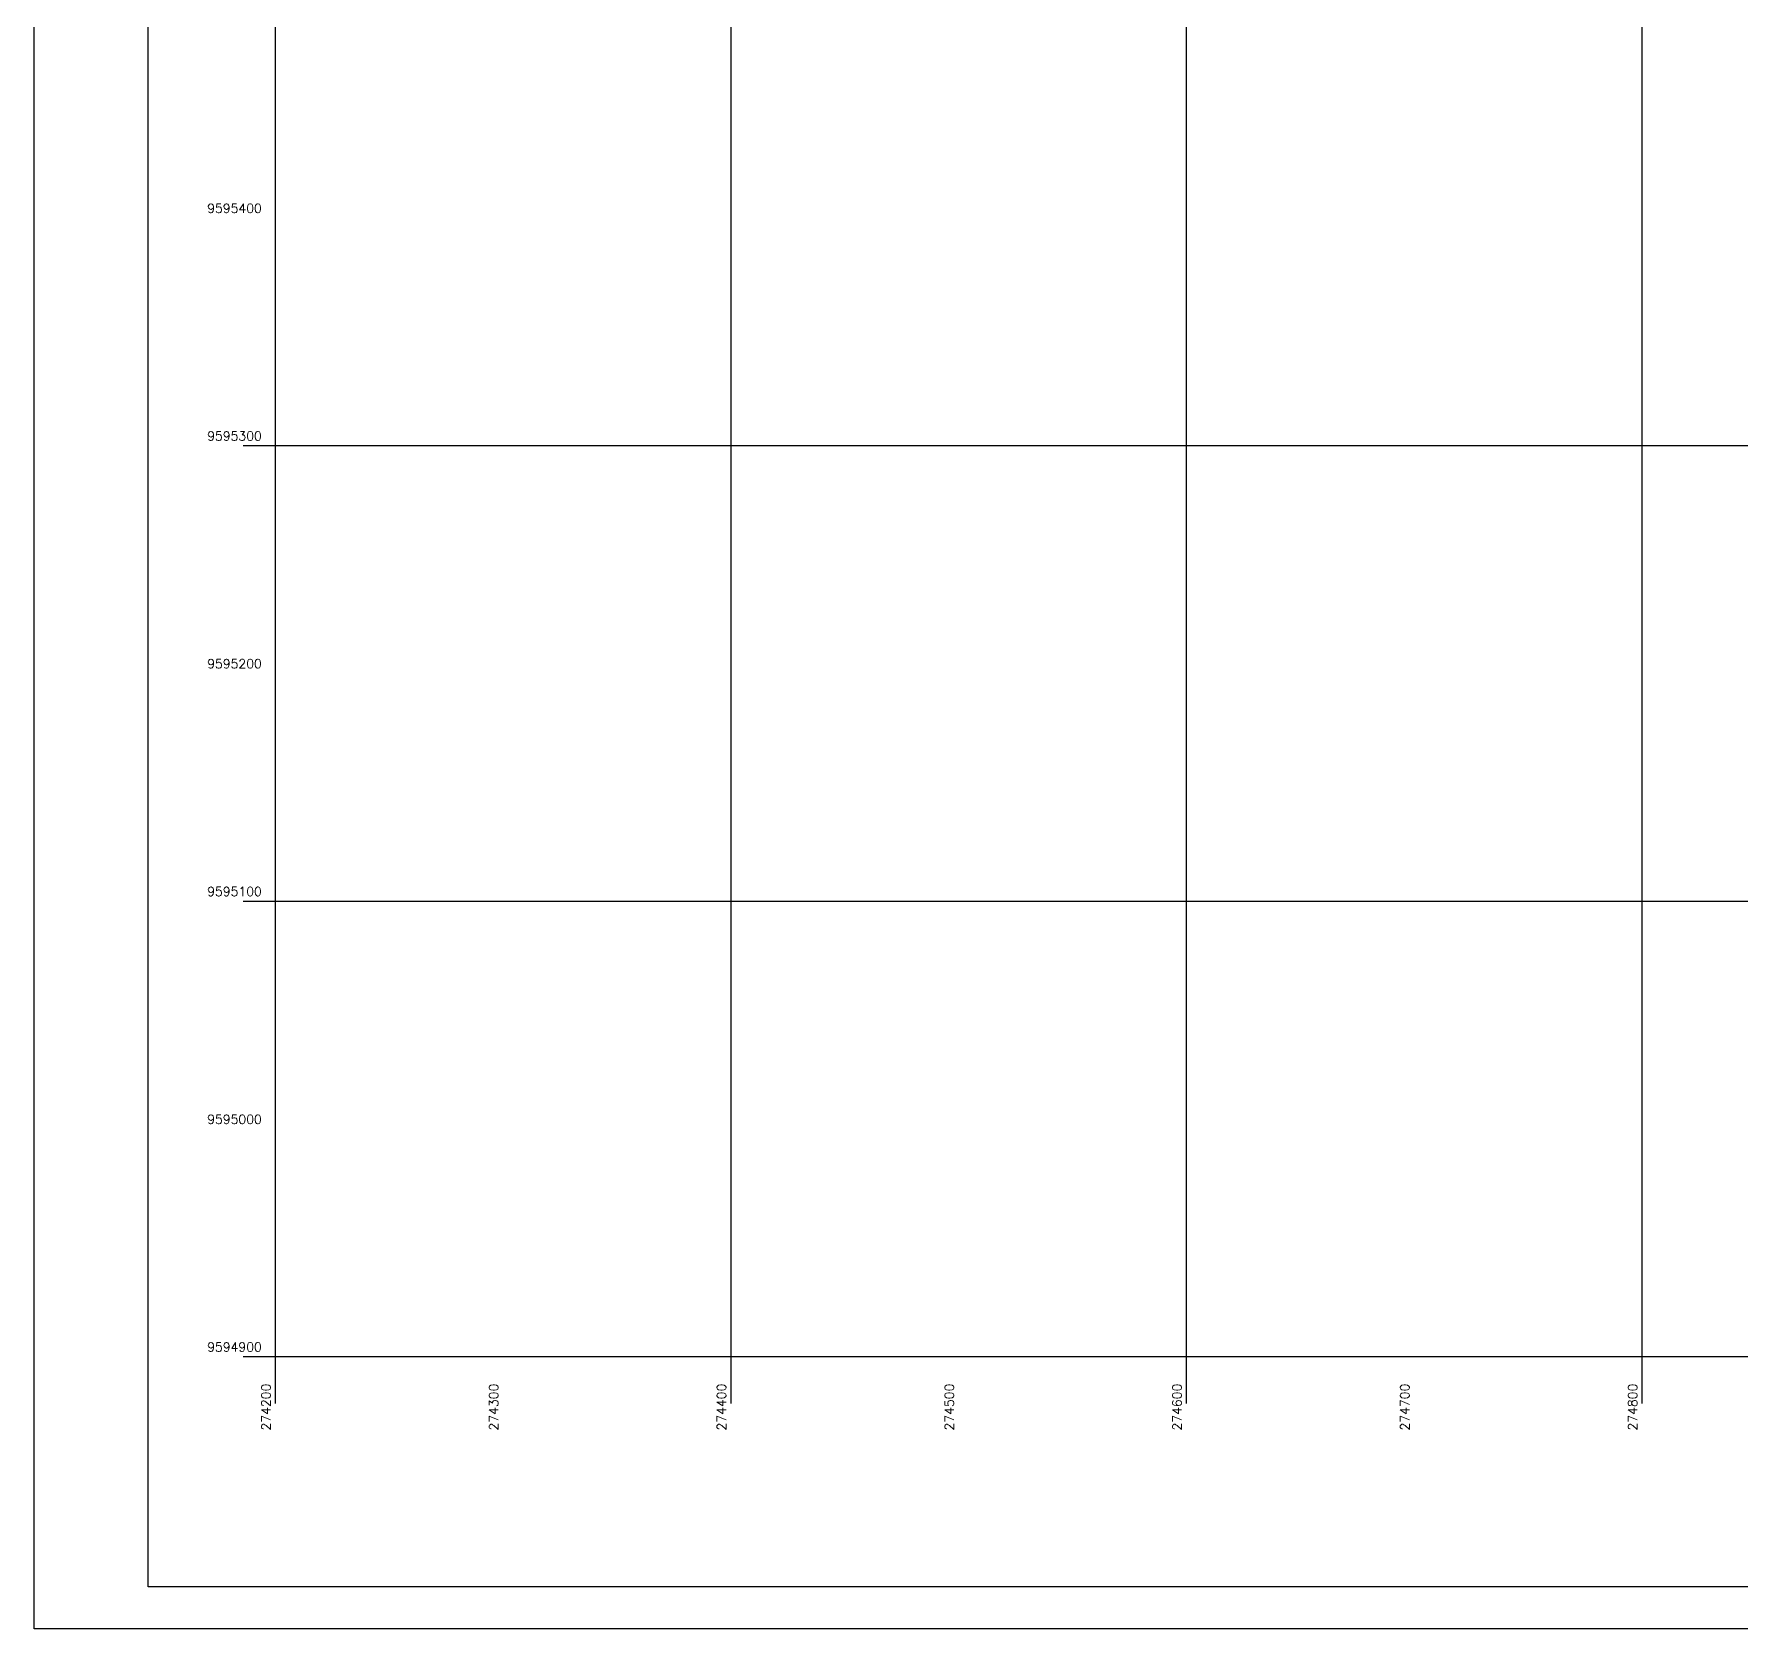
# Model space of a CAD drawing. Header units: millimetres. Extents: x 276147 to 291056, y 9594849 to 9609891.
# Drawn here: x 282379 to 283128, y 9605973 to 9606674 of the extents above; entities that cross this region are included whole.
import ezdxf
from ezdxf.enums import TextEntityAlignment as Align

# ---------------------------------------------------------------- set-up
doc = ezdxf.new("R2010")
doc.units = ezdxf.units.MM
doc.header["$LTSCALE"] = 10
for name, color, linetype in [('2000-Top_malha_coord', 2, 'Continuous'), ('LINHA02', 8, 'Continuous'), ('Top_malha_coord', 8, 'Continuous')]:
    doc.layers.add(name, color=color, linetype=linetype)
doc.styles.add('r80', font='romans.shx')

msp = doc.modelspace()

# ---------------------------------------------------------------- linework, layer by layer
at = {"color": 5}
for p, q in [((282429.13, 9605991.81), (282429.13, 9608919.04)), ((284692.03, 9605991.81), (282429.13, 9605991.81))]:
    msp.add_line(p, q, dxfattribs=at)
at = {"layer": 'LINHA02'}
for p, q in [((282379.13, 9605973.36), (282379.13, 9608938.13)), ((284711.83, 9605973.36), (282379.13, 9605973.36))]:
    msp.add_line(p, q, dxfattribs=at)
at = {"layer": 'Top_malha_coord'}
for p, q in [((282485.09, 9606072.33), (282485.09, 9608906.81)), ((282685.09, 9606072.33), (282685.09, 9608906.81)), ((282885.09, 9606072.33), (282885.09, 9608906.81)), ((283085.09, 9606072.33), (283085.09, 9608906.81)), ((282470.91, 9606492.92), (284285.09, 9606492.92)), ((282470.91, 9606292.92), (284285.09, 9606292.92)), ((282470.91, 9606092.92), (284285.09, 9606092.92))]:
    msp.add_line(p, q, dxfattribs=at)

# ---------------------------------------------------------------- texts
at = {"layer": '2000-Top_malha_coord', "style": 'r80'}
for s, p in [('9595400', (282455.09, 9606593.92)), ('9595300', (282455.09, 9606493.92)), ('9595200', (282455.09, 9606393.92)), ('9595100', (282455.09, 9606293.92)), ('9595000', (282455.09, 9606193.92)), ('9594900', (282455.09, 9606093.92))]:
    msp.add_text(s, height=4, dxfattribs=at).set_placement(p, align=Align.BOTTOM_LEFT)
for s, p in [('274200', (282484.09, 9606060.44)), ('274300', (282584.09, 9606060.44)), ('274400', (282684.09, 9606060.44)), ('274500', (282784.09, 9606060.44)), ('274600', (282884.09, 9606060.44)), ('274700', (282984.09, 9606060.44)), ('274800', (283084.09, 9606060.44))]:
    msp.add_text(s, height=4, rotation=90, dxfattribs=at).set_placement(p, align=Align.BOTTOM_LEFT)

doc.saveas('drawing.dxf')
